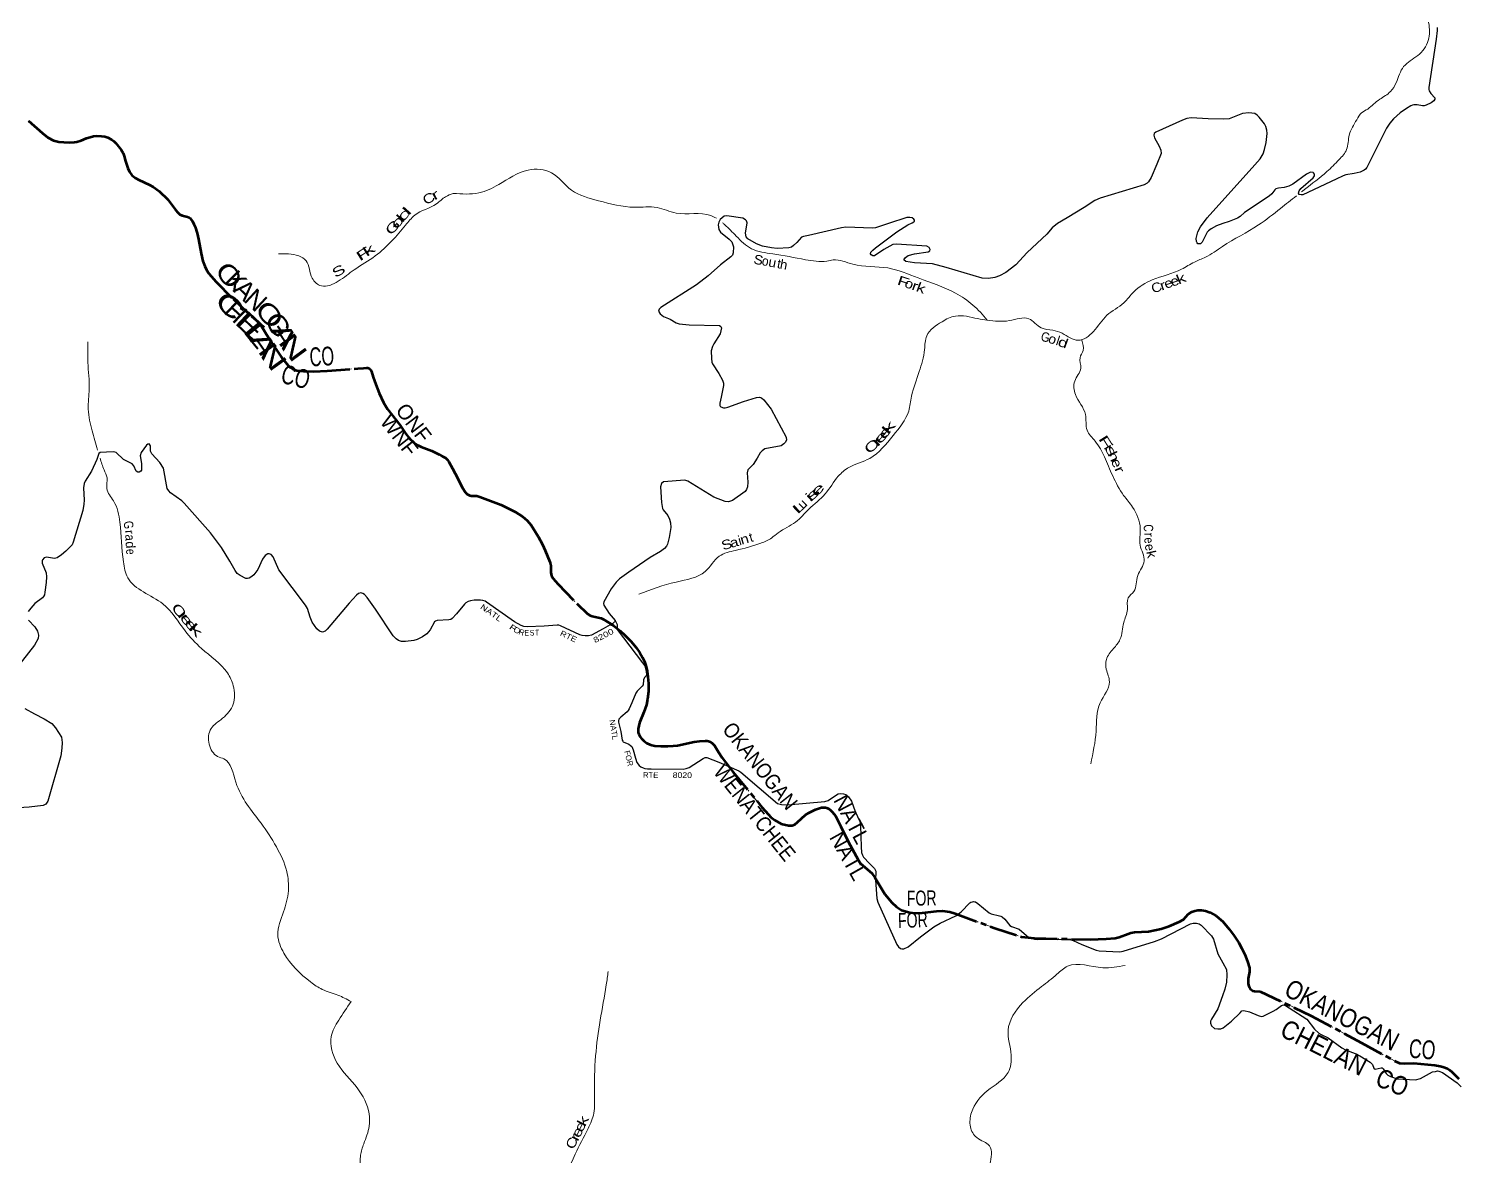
# Model space of a CAD drawing. Header units: feet. Extents: x 0 to 246606, y 183576 to 368785.
# Drawn here: x 175567 to 205943, y 208188 to 232159 of the extents above; entities that cross this region are included whole.
import ezdxf
from ezdxf.enums import TextEntityAlignment as Align

# ---------------------------------------------------------------- set-up
doc = ezdxf.new("R2010")
doc.units = ezdxf.units.FT
doc.header["$LTSCALE"] = 80
doc.linetypes.add('DOT_DASHED', pattern=[7.7, 5, -1.2, 0.3, -1.2])
doc.linetypes.add('LONG_DASH_SHORT_DASH', pattern=[9.9, 6, -1.2, 1.5, -1.2])
for name, color, linetype, lineweight in [('11', 7, 'LONG_DASH_SHORT_DASH', 60), ('29', 7, 'Continuous', 25), ('30', 7, 'Continuous', 25), ('39', 7, 'Continuous', 13), ('41', 7, 'Continuous', 13), ('44', 7, 'DOT_DASHED', 13)]:
    doc.layers.add(name, color=color, linetype=linetype, lineweight=lineweight)
doc.layers.add('12', color=7, linetype='Continuous')

msp = doc.modelspace()

# ---------------------------------------------------------------- linework, layer by layer
at = {"layer": '11'}
for points in [[(175567.54, 230201.7), (175863.03, 229936.42), (175974.8, 229841.02), (176097.58, 229781.98), (176210.58, 229754.59), (176315.71, 229742.31), (176442.84, 229737.97), (176540.28, 229741.84), (176595.26, 229752.79), (176687.71, 229782.5), (176801.11, 229826.52), (176879.34, 229853.51), (176947.4, 229869.75), (177021.14, 229876.24), (177114.15, 229874.75), (177186.85, 229864.05), (177251.41, 229844.32), (177327.49, 229804.54), (177380.67, 229764.5), (177424.1, 229722.57), (177532.17, 229582.72), (177574.6, 229508.42), (177597.81, 229449.75), (177630.22, 229340.05), (177673.81, 229194.17), (177709.19, 229117.34), (177764.29, 229044.88), (177833.94, 228989.32), (177910.08, 228944.64), (178139.71, 228839), (178216.89, 228796.92), (178343.3, 228704.06), (178530.72, 228526.52), (178693.21, 228303.9), (178737.45, 228250.98), (178780.82, 228209.65), (178830.83, 228187.34), (178942.74, 228159.32), (178977.95, 228143.85), (179000.36, 228127.69), (179015.79, 228110.95), (179050.73, 228062.45), (179083.12, 228004.93), (179110.45, 227942.99), (179153.69, 227810.03), (179181.54, 227685.04), (179233.03, 227380.89), (179273.3, 227214.17), (179312.38, 227107.65), (179349.03, 227031.48), (179396.84, 226953.59), (179552.02, 226779.99), (179922.27, 226404.98), (180302.56, 226047.66), (180412.78, 225952.95), (180496.21, 225860.56), (180562.99, 225763.04), (180700.57, 225526.39), (180936.13, 225183.02), (181084.38, 225001.03), (181129.62, 224958.57), (181176.78, 224928.12), (181268.1, 224894.28), (181414.57, 224876.69), (181621.85, 224871.74), (181914.81, 224885.45), (182565.02, 224934.15), (182688.84, 224940.92), (182752.24, 224947.6), (182777.04, 224946.17), (182797.28, 224940.09), (182814.4, 224930.05), (182833.09, 224913.04), (182859.05, 224870.74), (182895.62, 224752.11), (182950.9, 224594.35), (183017.75, 224410.08), (183109.91, 224211.29), (183194.15, 224073.74), (183461.1, 223735.21), (183588.24, 223544.08), (183663.49, 223446.68), (183753.95, 223360.56), (183840.28, 223306.23), (183909.81, 223272.79), (184139, 223181.79), (184199.87, 223154.5), (184292.28, 223104.44), (184358.75, 223071.6), (184403.93, 223047.83), (184427.98, 223032.97), (184454.31, 223013.24), (184475.47, 222992.77), (184489.24, 222975.42), (184502.22, 222953.69), (184581.75, 222806.23), (184638.41, 222701.18)], [(184638.41, 222701.18), (184793.67, 222395.19), (184858.38, 222297.71), (184894.16, 222263.6), (184944.52, 222237.25), (184978.02, 222231.22), (185095.51, 222226.8), (185163.14, 222207.29), (185615.86, 222034.59), (185772.31, 221962.18), (185912.5, 221886.89), (186065.84, 221789.23), (186163.15, 221706.31), (186251.79, 221601.78), (186402.6, 221365.55), (186492.75, 221193.95), (186551.05, 221068.65), (186651.43, 220826.21), (186662.95, 220784.73), (186668.17, 220738.95), (186670.37, 220598.66), (186683.96, 220524.87), (186717.65, 220468.25), (186821.31, 220355.29), (187229.32, 219933.13), (187449.69, 219721.17), (187504.57, 219685.29), (187550.71, 219668.09), (187736.42, 219625.4), (187781.11, 219608.09), (187912.65, 219530.73), (188011.64, 219463.66), (188142.72, 219359.76), (188242.51, 219269.57), (188369.82, 219140.05), (188480.76, 219006.46), (188563.34, 218887.95), (188620.6, 218791.01), (188658.36, 218708.68), (188687.39, 218625.11), (188717.27, 218500.72), (188735.09, 218382.01), (188745.24, 218241.41), (188743.03, 218066.96), (188727.76, 217908.96), (188700.17, 217783.97), (188644.28, 217629.64), (188557.97, 217404.76), (188527.54, 217276.46), (188524.76, 217233.1), (188527.85, 217198.18), (188538.08, 217161.76), (188567.41, 217109.42), (188598.38, 217067.87), (188644.05, 217020.81), (188710.25, 216973.22), (188772.29, 216944.41), (188813.69, 216931.81), (188881.33, 216918.18), (189010.75, 216906.27), (189155.05, 216906.79), (189269.35, 216911.89), (189359.6, 216923.06), (189715.51, 216998.41), (189832.6, 217016.54), (189948.99, 217022.2), (189990.94, 217020.17), (190022.35, 217016.1), (190066.09, 216998.49), (190106.37, 216967.4), (190145.95, 216919.53), (190236.36, 216777.26), (190308.74, 216657.96), (190547.56, 216354.79), (191155.35, 215614.63), (191298.3, 215456.76)], [(191298.3, 215456.76), (191348.51, 215401.32), (191434.45, 215334.74), (191564.56, 215260.38), (191724.89, 215218.51), (191801.04, 215222.26), (191853.79, 215245.32), (191853.79, 215245.32), (191913.26, 215289.55), (192086.22, 215451.51), (192153.01, 215493.69), (192293.48, 215558.7), (192426.8, 215600.78), (192482.02, 215605.43), (192513.01, 215602.74), (192565.21, 215585.53), (192600.95, 215561.56), (192659.63, 215506.73), (192720.32, 215426.85), (192835.2, 215201.91), (192990.05, 214882.82), (193202.47, 214492.34), (193252.76, 214415.11), (193492.26, 214205.19), (193556.9, 214118.92), (193772.43, 213765.35), (193920.03, 213582.08), (194016.62, 213492.21), (194127.96, 213425.49), (194301.99, 213375.18), (194421.22, 213361.74), (194563.82, 213366), (194869.55, 213400.24), (194989.04, 213405.42), (195148.71, 213387.6), (195268.64, 213348.32), (196110.54, 213040.01), (196677.74, 212852.51), (196950.81, 212826.08), (198133.52, 212801.06), (198478.2, 212812.17), (198668.34, 212828.49), (198749.83, 212846.32), (198940.7, 212921.79), (199003.01, 212940.15), (199079.23, 212951.75), (199373.86, 212966.77), (199642.96, 213025.14), (199813.1, 213080.86), (200029.38, 213172.95), (200117.85, 213223.83), (200216.3, 213336.62), (200297.79, 213385.48), (200361.61, 213409.99), (200425.05, 213423.07), (200499.14, 213422.82), (200586.3, 213407.73), (200688.81, 213370.86), (200812.31, 213299.45), (200915.51, 213218.38), (200956.27, 213179.51), (201092.75, 213019.79), (201184.55, 212894.97), (201294.07, 212727.93), (201362.87, 212606.79), (201422.62, 212481.02), (201481.36, 212331.53), (201520.09, 212197.69), (201521.17, 212111.31), (201497.22, 211967.35), (201492.66, 211913.05), (201496.63, 211858.76), (201505.9, 211806.53), (201519.51, 211772.49), (201537.45, 211747.23), (201562.33, 211726.71), (201595.5, 211711.01), (201628.61, 211703.82), (201749.43, 211695.12)], [(201749.43, 211695.12), (202835.88, 211179.9), (203906.84, 210599.09), (204616.31, 210213.64), (204709.14, 210172.15), (204808.78, 210162.82), (205017.33, 210169.01), (205463.39, 210130.15), (205573.77, 210108.28), (205629.65, 210092.58), (205729.56, 210054.33), (205780.76, 210023.8), (205827.33, 209985.03), (205929.28, 209878.68), (205976.35, 209834.65)]]:
    msp.add_lwpolyline(points, dxfattribs=at)
at = {"layer": '29'}
for points in [[(205512.88, 232181.19), (205512.88, 232118.1), (205493.59, 231936.51), (205334.38, 230907.38), (205334.26, 230863.7), (205344.77, 230833.21), (205380.4, 230776.87), (205462.31, 230684.99), (205464.55, 230661.82), (205441.44, 230626.07), (205382.8, 230579.44), (205277.52, 230531.44), (205237.59, 230518.82), (205201.78, 230515.2), (205086.27, 230535.65), (205061.06, 230535.65), (205019.75, 230535.58), (204989.6, 230529.34), (204953.88, 230516.72), (204861.1, 230459.48)], [(201634.67, 229265.83), (201749, 229393.23), (201809.97, 229497.91), (201843.6, 229586.23), (201875.26, 229734.77), (201898.24, 229926.9), (201889.83, 230002.61), (201868.82, 230078.31), (201842.84, 230134.72), (201730.12, 230275.99), (201683.88, 230322.25), (201633.44, 230351.69), (201510.17, 230370.06), (201372.85, 230351.69), (201091.24, 230242.34), (200965.59, 230230.63), (200641.41, 230240.76), (200283.12, 230260.53), (200191.78, 230248.66), (200095.57, 230215.99), (199528.29, 229957.59), (199498.27, 229929.01), (199489.86, 229895.36), (199503.62, 229836.58), (199603.61, 229658.75), (199641.17, 229571.51), (199645.34, 229502.34), (199549.77, 229279.88), (199430.87, 228996.77), (199372.17, 228902.78), (199346.96, 228875.45), (199282.57, 228840.05), (198350.82, 228551.6), (198236.01, 228507.4), (198007.61, 228357.75), (197643.98, 228136.04), (197438.75, 228017.45), (197324.24, 227924.92), (197211.74, 227786.74), (196793.94, 227397.39), (196554.76, 227136.96), (196341.74, 226976.51), (196211.45, 226905.01), (196107.63, 226867.96), (195976.07, 226846.12), (195837.72, 226854.6), (195077.04, 227082.71), (194786.15, 227157.62), (194401.81, 227181.09), (194219.49, 227207.03), (194177.14, 227241.47), (194206.56, 227291.37), (194269.62, 227336.1), (194397.71, 227372.16), (194693.29, 227416), (194727.75, 227437.04), (194734.76, 227464.79), (194710.94, 227504.34), (194659.95, 227536.31), (194017.43, 227580.04), (193939.43, 227569.76), (193748.54, 227464.82), (193548.01, 227327.59), (193513.06, 227327.69), (193479.43, 227348.72), (193462.62, 227373.96), (193473.1, 227409.15), (193513.06, 227449.66), (193574.13, 227498.91), (194022.46, 227840.35), (194260.9, 227986.1), (194353.68, 228030.07), (194388.23, 228050.02), (194404.12, 228065.82), (194404.11, 228084.75), (194385.56, 228110.34), (194349.47, 228139.42), (194303.24, 228143.63), (194241.17, 228142.78), (193850.47, 228017.3), (193571.9, 227922.82), (193511.53, 227914.58), (192941.44, 227935.44), (192847.3, 227922.57), (192144.57, 227758.94)], [(204861.1, 230459.48), (204722.72, 230368.51), (204584.02, 230242.34), (204508.37, 230149.81), (204436.44, 230039.64), (204016.6, 229209.8), (203987.18, 229171.95), (203960.19, 229146.62), (203873.7, 229108.86), (203748.88, 229079.67), (203571.07, 229049.98), (203513.4, 229028.51), (203366.16, 228956.3), (202655.63, 228627.75), (202621.17, 228623.09), (202591.75, 228629.4), (202574.94, 228635.7), (202567.23, 228662.88), (202579.14, 228711.41), (202616.14, 228762.06), (202873.36, 228989), (202903.28, 229027.09), (202906.98, 229064.7), (202884.57, 229091.24), (202873.36, 229102.55), (202822.92, 229106.76), (202736.8, 229067.31), (202445.09, 228854.52), (202356.38, 228808.14), (202259.83, 228783.86), (202137.82, 228770.29), (202082.1, 228755.54), (202057.96, 228732.44), (201999.11, 228648.32), (201939.82, 228596.88), (201415.53, 228250.48), (201322.41, 228166.76), (201264.85, 228127.94), (201087.54, 228061.4), (200958, 228017.57), (200822.24, 227969.08), (200708.76, 227901.79), (200649.91, 227859.73), (200619.97, 227832.38), (200567.18, 227721.08), (200519.62, 227619.99), (200482.66, 227585.26), (200443.96, 227582.14), (200427.15, 227586.35), (200410.34, 227603.17), (200394.15, 227630.45), (200389.32, 227695.7), (200423.84, 227840.04), (200477.59, 227948.05), (200624.57, 228140.24), (201634.67, 229265.83)], [(192144.57, 227758.94), (192041.97, 227737.76), (191999.3, 227725.12), (191898.49, 227615.25), (191831.82, 227548.5), (191785.58, 227510.64), (191731.76, 227496.53), (191478.76, 227487.52), (191357.62, 227502.02), (191171.93, 227533.78), (191042.68, 227580.66), (190857.47, 227687.04), (190818.87, 227731.45), (190808.07, 227813.18), (190841.68, 228030.86), (190831.48, 228072.13), (190806.26, 228093.16), (190748.58, 228128.3), (190407.93, 228180.48), (190356.53, 228168.86), (190272.47, 228101.57), (190243.05, 228046.89), (190230.03, 227987.18), (190238.84, 227891.28), (190273.74, 227832.81), (190463.46, 227680.22), (190516.25, 227626.31), (190553.22, 227522.38), (190545.67, 227394.99), (190533.06, 227344.52), (190499.61, 227304.45), (190275.41, 227136.75), (190015.95, 226902.22), (189764.01, 226710.04), (189009.12, 226232.07), (188969.51, 226192.11), (188956.9, 226154.26), (188990.61, 226097.06), (189061.98, 226036.5), (189209.91, 225983.05), (189332.81, 225904.08), (189398.23, 225880.88), (189607.3, 225865.18), (190253.61, 225848.93), (190285.08, 225830.41), (190297.69, 225796.76), (190271.61, 225668.09), (190135.89, 225459.22)], [(190135.89, 225459.22), (190104.34, 225403.52), (190081.5, 225311.69), (190083.33, 225146.96), (190091.73, 225071.26), (190106.57, 225034.37), (190242.84, 224830.83), (190318.7, 224688.52), (190339.72, 224625.44), (190337.71, 224572.47), (190288.39, 224328.44), (190264.06, 224198.54), (190264.34, 224151.11), (190268.27, 224131.25), (190285.08, 224118.63), (190343.92, 224101.81), (190377.55, 224101.81), (190432.8, 224112.93), (190765.52, 224235.69), (191044.65, 224319.57), (191104.68, 224324.72), (191146.71, 224312.1), (191201.24, 224269.17), (191353.45, 224071.86), (191670.13, 223472.19), (191676.3, 223414.16), (191651.08, 223363.69), (191621.66, 223330.04), (191566.08, 223293.88), (191218.16, 223224.89), (191159.17, 223186.31), (191121.49, 223144.98), (191052.87, 223030.11), (190970.33, 222896.32), (190860.9, 222779.07), (190840.25, 222719.71), (190858.49, 222516.74), (190848.29, 222417.37), (190827.28, 222360.59), (190798.62, 222322.87), (190534.71, 222128.53), (190449, 222099.83), (190376.94, 222104.47), (190135.85, 222198.1), (189583.16, 222537.24), (189517.74, 222558.71), (189068.02, 222525.05), (189024.14, 222490.97), (189003.19, 222417.64), (189022.87, 222083.92), (189040.96, 221956.83), (189054.58, 221929.4), (189155.9, 221811.94), (189192.27, 221731.82), (189215.68, 221651.73), (189221.7, 221555.17), (189185.05, 221345.56), (189150.24, 221201.88), (189129.23, 221159.82), (189087.19, 221107.25), (188998.93, 221044.16), (188779.7, 220916.12), (188326.99, 220608.83), (188132.51, 220467.64), (188057.43, 220390.15), (187954.89, 220248.2), (187796.84, 219977.98), (187788.44, 219940.12), (187794.65, 219904.23), (187910.65, 219724.59), (188036.28, 219579.26)], [(179843.26, 220837.33), (179671.29, 221132.46), (179432.6, 221440.55), (178877.83, 222071.42), (178826.44, 222120.16), (178583.61, 222290.12), (178546.25, 222331.37), (178512.16, 222386.86), (178436.84, 222813.43), (178357.83, 222935.57), (178184.32, 223120.78), (178157.69, 223175.54), (178159.1, 223293.22), (178130.62, 223330.26), (178100.25, 223326.87), (178070.83, 223301.63), (178014.94, 223226.8), (177957.35, 223150.22), (177941.66, 223079.39), (177966.79, 222914.6), (177965.69, 222771.74), (177953.15, 222750.66), (177919.52, 222733.84), (177890.1, 222729.63), (177853.48, 222752.81), (177806.04, 222868.43), (177766.24, 222905.08), (177587.11, 222998.33), (177431.96, 223146.01), (177375.43, 223161.75), (177225.03, 223154.61), (177086.63, 223151.58), (177057.89, 223129.19), (177015.38, 223000.17), (176902.62, 222753.88), (176767.59, 222537.62), (176746.86, 222489.9), (176734.4, 222396.54), (176752.12, 222135.12), (176742.65, 222054.6), (176717.43, 221913.55), (176517.12, 221242.11), (176490.47, 221188.19), (176452.64, 221141.93), (176359.86, 221051.83), (176267.7, 220971.59), (176175.23, 220908.5), (176120.14, 220895.15), (175948.26, 220923.22), (175899.38, 220911.64), (175864.2, 220868.55), (175855.8, 220845.41), (175857.96, 220800.68), (175939.53, 220594.05), (175948.27, 220504.74), (175938.83, 220388.83), (175910.44, 220182.99)], [(184664.44, 219723.06), (184573.03, 219619.41), (184543.63, 219601.56), (184501.64, 219590.55), (184252.97, 219578.66), (184217.89, 219565.81), (184194.75, 219547.91), (184105.78, 219382.43), (184030.83, 219295.56), (183938.24, 219232.31), (183829.08, 219173.59), (183757.63, 219152.56), (183579.8, 219133.11), (183497.04, 219135.74), (183429.79, 219156.77), (183379.35, 219190.42), (183316.26, 219249.88), (182945.51, 219818.55), (182761.49, 220065.23), (182706.85, 220128.32), (182673.23, 220151.46), (182632.36, 220164.32), (182580.76, 220149.35), (182536.39, 220115.33), (182385, 219949.24), (181917.13, 219394.54), (181870.44, 219352.35), (181817.25, 219329.42), (181752.75, 219352.35), (181698.44, 219400.98), (181597.24, 219545.81), (181552.4, 219651.4), (181496.36, 219831.81), (181452.47, 219906.18), (180885.99, 220654.49), (180769.89, 220929.27), (180722.99, 220977.9), (180685.16, 220994.73), (180651.1, 220996.8), (180596.9, 220961.08), (180541.51, 220881.32), (180442.63, 220659.28), (180357.32, 220548.91), (180311.18, 220511.45), (180256.44, 220477.41), (180218.62, 220468.99), (180187.05, 220472.31), (180067.3, 220532.08), (180004.26, 220578.35), (179957.28, 220641.64), (179843.26, 220837.33)], [(175910.44, 220182.99), (175902.03, 220122), (175885.22, 220086.25), (175864.71, 220060.34), (175701, 219938.42), (175616.22, 219842.31), (175559.66, 219768.38)], [(187929.27, 219487.42), (187784.19, 219401.16), (187531.59, 219269.32), (187473.2, 219253.52), (187401.75, 219249.32), (187334.5, 219257.73), (187285.51, 219272.35), (186876.36, 219463.82), (186838.53, 219476.43), (186801.12, 219479.69), (186525.29, 219458.21), (186165.38, 219443.76), (186098.79, 219451.2), (186039.95, 219472.23), (185900.13, 219551.17), (185305.38, 219970.41), (185270.75, 219986.39), (185226.62, 220001.11), (185172, 220009.52), (185038.92, 220007.39), (184961.84, 219999.01), (184915.61, 219980.08), (184865.17, 219954.85), (184831.79, 219924.39), (184664.44, 219723.06)], [(175565.78, 219585.75), (175698.13, 219447.49), (175759.13, 219350.23), (175777.52, 219267), (175771.73, 219194.61), (175692.64, 219051.1), (175051.89, 218241.63)], [(188036.28, 219579.26), (188021.71, 219550.03), (187990.97, 219516.34), (187929.27, 219487.42)], [(187929.27, 219487.42), (188015.61, 219458.3), (188082.65, 219383.9)], [(188036.28, 219579.26), (188059.54, 219539.52), (188077.24, 219493.25), (188082.65, 219383.9), (188615.06, 218679.96)], [(188615.06, 218679.96), (188664.77, 218614.23), (188687.89, 218540.62), (188706.81, 218439.68), (188696.3, 218401.83), (188662.68, 218368.18), (188638.33, 218317.17), (188629.05, 218212.57), (188613.84, 218180.07), (188502.96, 218073.77), (188475.43, 218033.53), (188389.66, 217829.29), (188334.83, 217703.66), (188313.82, 217664.76), (188295.76, 217637.02), (188156.2, 217523.86), (188135.18, 217500.73), (188116.27, 217479.7), (188107.86, 217443.95), (188107.86, 217414.51), (188154.32, 217220.87), (188185.62, 217031.77), (188198.23, 217010.75), (188210.79, 216998.25), (188329.37, 216947.39), (188366.35, 216922.42), (188389.47, 216897.19), (188422.67, 216831.84), (188466.67, 216651.32), (188500.85, 216559.66), (188544.36, 216499.37), (188582.81, 216469.24), (188629.05, 216446.11), (188664.78, 216431.39), (188725.22, 216425.13), (188801.34, 216425.69)], [(175485.93, 217705.74), (175689.93, 217596.46), (175897.25, 217487.32), (176058.37, 217387.91), (176137.41, 217297.78), (176204.66, 217196.84), (176263.5, 217100.1), (176281.62, 216983.13), (176276.11, 216864.57), (176255.32, 216705.29), (175974.65, 215739.52), (175935.66, 215676.42), (175874.93, 215648.25), (175580.27, 215613.9), (174890.47, 215570.61)], [(188801.34, 216425.69), (189482.28, 216420.87), (189547.33, 216431.14), (189608.37, 216454.52), (189807.71, 216583.19), (189906.79, 216643.78), (189953.03, 216664.81), (189986.86, 216663.84), (190243.94, 216570.41), (190663.35, 216386.17), (190712.4, 216356.85), (191487.96, 215686.33), (191573.32, 215666.97), (191704.29, 215660.81), (192493.71, 215728.79), (192565.25, 215753.19), (192742.2, 215870.63), (192775.41, 215891.98), (192830.05, 215900.4), (192893.1, 215896.19), (192938.17, 215877.05), (192998.17, 215828.9), (193063.71, 215739.77), (193142.16, 215519.43), (193241.95, 215303.16), (193253.5, 215219.02), (193268.47, 214768.56), (193275.58, 214644.95), (193292.39, 214594.48), (193314.87, 214551.85), (193447.21, 214411.12)], [(193447.21, 214411.12), (193462.63, 214394.72), (193552.99, 214308.48), (193576.24, 214251.26), (193574.37, 214058.11), (193599.22, 213667.09), (193619.54, 213589.91), (194023.51, 212693.56), (194057.36, 212645.06), (194102.45, 212610.02), (194128.81, 212598.8), (194175.04, 212603.01), (194268.09, 212646.25), (194531.83, 212856.68), (194811.56, 213067.31), (194944.21, 213145.56), (195283.05, 213304.43), (195393.94, 213385.29), (195578.88, 213578.76), (195599.9, 213594.53), (195631.86, 213600.39), (195656.64, 213602.94), (195683.96, 213599.79), (195698.67, 213596.63), (195746.29, 213563.57), (195986.55, 213363.31), (196028.61, 213345.34), (196205.26, 213303.61), (196234.57, 213293.81), (196263.98, 213278.04), (196320.11, 213228.57), (196429.6, 213095.11), (196461.54, 213073.01), (196622.53, 213014.99), (196834.45, 212844.56), (196953.29, 212802.78), (197007, 212798.38), (197341.01, 212804.47), (197722.46, 212794.36), (197777.1, 212779.64), (197956.41, 212689.26), (198264.66, 212570.4), (198327.95, 212557), (198769.03, 212534.65), (198838.14, 212549.14), (199504, 212756.44), (199649.58, 212812.23), (199858.32, 212915.68), (200270.05, 213129.93), (200326.28, 213148.7), (200393.53, 213148.7), (200452.37, 213131.88), (200496.35, 213106.54), (200712.92, 212877.83), (200755, 212808.03), (200847.19, 212493.2), (200959.31, 212303.45), (201032.4, 212158.23), (201044.13, 212048.99), (201036.6, 211893.26), (200995.5, 211742.6), (200945.85, 211602.45)], [(200945.85, 211602.45), (200848.06, 211326.37), (200714.49, 211103.44), (200696.15, 211060.5), (200691.95, 211018.44), (200718.04, 210962.66), (200780.21, 210909.09), (200852.79, 210897.92), (200914.71, 210900.68), (200960.94, 210921.71), (201137.04, 211062.33), (201321.08, 211243.63), (201360.24, 211279.2), (201402.27, 211287.62), (201524.89, 211264.22), (201709.84, 211181.98), (201730.11, 211174.06), (201776.35, 211163.55), (201809.97, 211171.96), (202022.89, 211274.32), (202087.38, 211312.85), (202201.55, 211399.22), (202247.1, 211407.49), (202289.13, 211394.87), (202368.18, 211344.93), (202740.92, 211104.04), (202903.31, 210890.76), (202995.26, 210810.25), (203044.54, 210781.84), (203193.39, 210707.21), (203485.81, 210493.5), (203562.68, 210456.96), (203771.15, 210378.29), (203865.3, 210326.58), (204088.06, 210191.99), (204135.82, 210143.34), (204167.92, 210065.81), (204196.95, 210041.48), (204320.63, 210073.17), (204344.45, 210070.02), (204361.27, 210053.2), (204427.99, 209951.76), (204466.34, 209918.61), (204520.98, 209884.96), (204661.28, 209839.94), (205049.6, 209818.52), (205155.65, 209842.9), (205416.24, 209985.9), (205475.72, 209996.74), (205517.12, 210004.83), (205550.75, 210000.62), (205628.02, 209972.45), (205936.49, 209754.91), (206025.7, 209668.36)]]:
    msp.add_lwpolyline(points, dxfattribs=at)
at = {"layer": '39'}
for points in [[(205147.93, 238408.33), (205091.81, 238200.14), (205063.12, 237819.85), (205035.52, 237534.21), (205067, 237106.74), (205075.64, 236629.24), (204996.93, 236300), (204868.91, 236082.24), (204729.76, 235602.78), (204584.57, 234952.19), (204557.27, 234517.49), (204628.02, 234159.97), (204751.59, 233993.07), (204786.73, 233706.55), (204843.8, 233216.28), (204976.06, 232926.38), (205197.38, 232635.23), (205330.99, 232286.9), (205322.53, 231906.32), (205098.17, 231585.17), (204799.91, 231349.66), (204640.08, 231007.46), (204520.53, 230821.81), (204291.9, 230655.82), (204039.19, 230444.76)], [(202631.73, 228691.54), (202689.71, 228737.38), (203169.76, 229118.5), (203427.91, 229374.95), (203587.91, 229589.44), (203643.61, 229897.08), (203801.91, 230220.52), (203906.46, 230369.54), (204042.54, 230447.56)], [(184592.97, 228654.79), (185140.68, 228668.73), (185561.43, 228843.05), (186185.79, 229151.85), (186682.77, 229093.31), (187109.95, 228726.9), (187684.17, 228500.1), (188448.59, 228361.14), (188928.63, 228354.8), (189333.76, 228238.27), (190070.66, 228183.62), (190188.97, 228127.07)], [(180876.71, 227373.68), (181309.91, 227325.76), (181465.44, 227223.88), (181597.98, 226853.12), (181791.08, 226689.42), (182146.68, 226787.3), (182489.27, 227032.25), (182937.92, 227327.75), (183291.16, 227647.6), (183581.56, 227978.31), (183775.29, 228192.06), (184241.09, 228437.44), (184433.07, 228585.8), (184592.97, 228654.79)], [(195947.23, 225964.21), (196419.3, 225951.69), (196830.04, 225992.65), (197097.26, 225797.2), (197340, 225748.67), (197540.66, 225683.31), (197881.78, 225533.45), (198203.56, 225718.27), (198492.56, 226066.03), (198851.39, 226332.18), (199061.53, 226563.62), (199452.84, 226816.17), (200080.47, 227044.3), (200350.34, 227195.99), (200584.64, 227300.7), (200950.12, 227528.61), (201711.31, 227984.92), (202183.74, 228337.67), (202522.3, 228605.04)], [(190320.06, 228031.32), (190366.07, 227990.64), (190611.83, 227748.43), (190937.32, 227480.15), (191386.02, 227371.5), (192083.66, 227247.6), (192537.84, 227218.64), (192672.57, 227243.02), (193089.45, 227148.88), (193830.72, 227072.11), (194481.36, 226858.65), (195272.84, 226536.49), (195643.82, 226282.18), (195947.23, 225964.21)], [(188540.46, 220141.08), (189335.04, 220396.13), (189952.62, 220622.08), (190250.09, 220943.74), (190599.02, 221068.46), (191135.04, 221222.45), (191365.19, 221335.16), (191500.64, 221442.3), (191872.17, 221670.31), (192154.23, 221945.3), (192502.1, 222267.78), (192780.55, 222645.63), (193007.51, 222832.95), (193450.2, 223023.78), (193946.75, 223510.11), (194277.43, 224030.07), (194339.08, 224343.87), (194502.27, 224871.21), (194614.01, 225335.16), (194661.83, 225630.57), (194985.89, 225928.44), (195270.34, 226050.1), (195743.07, 225995.21), (195947.23, 225964.21)], [(177030.9, 223201.64), (176921.23, 223609.77), (176835.43, 224068.25), (176857.2, 224500.61), (176828.01, 225059.11), (176829.35, 225503.18)], [(197958.65, 225538.55), (197983.96, 225317.16), (197919.79, 225164.76), (197937.36, 224943.06), (197806.56, 224666.48), (197821.05, 224384.19), (198035.43, 223955.8), (198070.9, 223621.38), (198241.91, 223388.04), (198440.67, 223056.27), (198614.33, 222653.46), (198846.67, 222237.47), (199038.09, 221988.32), (199200.47, 221532.85), (199197.88, 221181.67), (199283.8, 220844.03), (199149.51, 220533.09), (199061.99, 220196.67), (198945.19, 220057.55), (198926.85, 219811.05), (198848.5, 219533.31), (198769.39, 219174.83), (198631.23, 218982.89), (198481.62, 218748.39), (198478.78, 218542.5), (198545.47, 218275.18), (198348.76, 217828.02), (198261.34, 217227.24), (198147.16, 216531.18)], [(182422.34, 211479.52), (182144.96, 211615.3), (181809.26, 211737.82), (181563.74, 211896.44), (180994.17, 212508.83), (180865.34, 212895.81), (180986.99, 213384.65), (181089.25, 213832.73), (181054.88, 214243.79), (180834.43, 214770.25), (180509.46, 215270.42), (179973.19, 216139.79), (179720.99, 216637.36), (179586.65, 216689.19), (179405.82, 216947.99), (179445.69, 217281.81), (179691.84, 217500.64), (179916.25, 217797.75), (179918.55, 218193.39), (179794.05, 218463.4), (179244.44, 218985.35), (178893.67, 219359.86), (178423.91, 219929.82), (177673.61, 220488.16), (177582.12, 220825.43), (177506.97, 221665.59), (177372.75, 222121.1), (177232.3, 222380.7), (177235.84, 222610.86), (177171.88, 222781.15), (177086.15, 223028.9)], [(198879.4, 212248.64), (198404.27, 212198.55), (197655.63, 212230.81), (197428.38, 212061.64), (197103.79, 211798.07), (196705.8, 211456.62), (196390.24, 210872.32), (196457.01, 210340.64), (196390.13, 209974.28), (195948.54, 209583.69), (195612.93, 209122.17), (195589.48, 208815.05), (195726.13, 208587.2), (195995.05, 208411.96), (195999.07, 208024.56), (195854.98, 207695.3), (195711.77, 207309.54), (195796.06, 207076.82), (196257.54, 206708.94), (196435.86, 206395), (196463.63, 206165.39), (196248.38, 205873.32), (195882.84, 205520.29), (195491.66, 205130.51), (194951.35, 204734.28), (194856.71, 204337.21), (194756.34, 204049.02), (194377.04, 203802.72), (194214.42, 203497.38), (194199.92, 203004.74), (194091.56, 202841.53), (193792.58, 202616.72), (193676.08, 202328.26), (193506.13, 201976.39), (193266.09, 201851.41), (193023.91, 201734.47), (193008.82, 201538.48), (193060.47, 201071.12), (193021.24, 200870.7), (192999.16, 200605.98), (193046.94, 200257.63), (192987.39, 199937.81), (192953.08, 199422.65), (192686.15, 198435.53), (192710.33, 197919.3), (192667.32, 197315.21), (192693.5, 196834.61), (192782.67, 196404.42)], [(185580.52, 201170.22), (185562.8, 201466.16), (185525.82, 201768.27), (185558.91, 202362.11), (185503.98, 202780.98), (185506.6, 203130.14), (185679.86, 203528.49), (185758.34, 203927.32), (186064.07, 204495.32), (186422.72, 205031.88), (186465.41, 205268.69), (186522.31, 205757.98), (186462.94, 206332.16), (186485.66, 206944), (186720.7, 207518.92), (186991.81, 207850.24), (187187.43, 208236.84), (187461.28, 208780.1), (187583.17, 209111.02), (187597.48, 209486.61), (187622.69, 210326.53), (187717.81, 211080.81), (187849.25, 211833.66), (187887.12, 212120.83)], [(182394.34, 203109.03), (182392.56, 203363.13), (182419.64, 204140.73), (182450.01, 204444.09), (182556.29, 204688.4), (182508.72, 204949.84), (182547.59, 205334.1), (182654.32, 205863), (182636.3, 206264.3), (182655.4, 206525.05), (182816.84, 207044.94), (182786.6, 207349.12), (182622.09, 208213.75), (182694.04, 208457.37), (182807.87, 208831.01), (182804.75, 209091.31), (182553.46, 209645.42), (182129.03, 210169.85), (182000.62, 210740.52), (182159.54, 211080.73), (182422.34, 211479.52)]]:
    msp.add_spline(points, degree=3, dxfattribs=at)
at = {"layer": '44'}
for points in [[(175567.54, 230201.7), (175863.03, 229936.42), (175974.8, 229841.02), (176097.58, 229781.98), (176210.58, 229754.59), (176315.71, 229742.31), (176442.84, 229737.97), (176540.28, 229741.84), (176595.26, 229752.79), (176687.71, 229782.5), (176801.11, 229826.52), (176879.34, 229853.51), (176947.4, 229869.75), (177021.14, 229876.24), (177114.15, 229874.75), (177186.85, 229864.05), (177251.41, 229844.32), (177327.49, 229804.54), (177380.67, 229764.5), (177424.1, 229722.57), (177532.17, 229582.72), (177574.6, 229508.42), (177597.81, 229449.75), (177630.22, 229340.05), (177673.81, 229194.17), (177709.19, 229117.34), (177764.29, 229044.88), (177833.94, 228989.32), (177910.08, 228944.64), (178139.71, 228839), (178216.89, 228796.92), (178343.3, 228704.06), (178530.72, 228526.52), (178693.21, 228303.9), (178737.45, 228250.98), (178780.82, 228209.65), (178830.83, 228187.34), (178942.74, 228159.32), (178977.95, 228143.85), (179000.36, 228127.69), (179015.79, 228110.95), (179050.73, 228062.45), (179083.12, 228004.93), (179110.45, 227942.99), (179153.69, 227810.03), (179181.54, 227685.04), (179233.03, 227380.89), (179273.3, 227214.17), (179312.38, 227107.65), (179349.03, 227031.48), (179396.84, 226953.59), (179552.02, 226779.99), (179922.27, 226404.98), (180302.56, 226047.66), (180412.78, 225952.95), (180496.21, 225860.56), (180562.99, 225763.04), (180700.57, 225526.39), (180936.13, 225183.02), (181084.38, 225001.03), (181129.62, 224958.57), (181176.78, 224928.12), (181268.1, 224894.28), (181414.57, 224876.69), (181621.85, 224871.74), (181914.81, 224885.45), (182565.02, 224934.15), (182688.84, 224940.92), (182752.24, 224947.6), (182777.04, 224946.17), (182797.28, 224940.09), (182814.4, 224930.05), (182833.09, 224913.04), (182859.05, 224870.74), (182895.62, 224752.11), (182950.9, 224594.35), (183017.75, 224410.08), (183109.91, 224211.29), (183194.15, 224073.74), (183461.1, 223735.21), (183588.24, 223544.08), (183663.49, 223446.68), (183753.95, 223360.56), (183840.28, 223306.23), (183909.81, 223272.79), (184139, 223181.79), (184199.87, 223154.5), (184292.28, 223104.44), (184358.75, 223071.6), (184403.93, 223047.83), (184427.98, 223032.97), (184454.31, 223013.24), (184475.47, 222992.77), (184489.24, 222975.42), (184502.22, 222953.69), (184581.75, 222806.23), (184638.41, 222701.18)], [(184638.41, 222701.18), (184793.67, 222395.19), (184858.38, 222297.71), (184894.16, 222263.6), (184944.52, 222237.25), (184978.02, 222231.22), (185095.51, 222226.8), (185163.14, 222207.29), (185615.86, 222034.59), (185772.31, 221962.18), (185912.5, 221886.89), (186065.84, 221789.23), (186163.15, 221706.31), (186251.79, 221601.78), (186402.6, 221365.55), (186492.75, 221193.95), (186551.05, 221068.65), (186651.43, 220826.21), (186662.95, 220784.73), (186668.17, 220738.95), (186670.37, 220598.66), (186683.96, 220524.87), (186717.65, 220468.25), (186821.31, 220355.29), (187229.32, 219933.13), (187449.69, 219721.17), (187504.57, 219685.29), (187550.71, 219668.09), (187736.42, 219625.4), (187781.11, 219608.09), (187912.65, 219530.73), (188011.64, 219463.66), (188142.72, 219359.76), (188242.51, 219269.57), (188369.82, 219140.05), (188480.76, 219006.46), (188563.34, 218887.95), (188620.6, 218791.01), (188658.36, 218708.68), (188687.39, 218625.11), (188717.27, 218500.72), (188735.09, 218382.01), (188745.24, 218241.41), (188743.03, 218066.96), (188727.76, 217908.96), (188700.17, 217783.97), (188644.28, 217629.64), (188557.97, 217404.76), (188527.54, 217276.46), (188524.76, 217233.1), (188527.85, 217198.18), (188538.08, 217161.76), (188567.41, 217109.42), (188598.38, 217067.87), (188644.05, 217020.81), (188710.25, 216973.22), (188772.29, 216944.41), (188813.69, 216931.81), (188881.33, 216918.18), (189010.75, 216906.27), (189155.05, 216906.79), (189269.35, 216911.89), (189359.6, 216923.06), (189715.51, 216998.41), (189832.6, 217016.54), (189948.99, 217022.2), (189990.94, 217020.17), (190022.35, 217016.1), (190066.09, 216998.49), (190106.37, 216967.4), (190145.95, 216919.53), (190236.36, 216777.26), (190308.74, 216657.96), (190547.56, 216354.79), (191155.35, 215614.63), (191298.3, 215456.76)], [(191298.3, 215456.76), (191348.51, 215401.32), (191434.45, 215334.74), (191564.56, 215260.38), (191724.89, 215218.51), (191801.04, 215222.26), (191853.79, 215245.32), (191853.79, 215245.32), (191913.26, 215289.55), (192086.22, 215451.51), (192153.01, 215493.69), (192293.48, 215558.7), (192426.8, 215600.78), (192482.02, 215605.43), (192513.01, 215602.74), (192565.21, 215585.53), (192600.95, 215561.56), (192659.63, 215506.73), (192720.32, 215426.85), (192835.2, 215201.91), (192990.05, 214882.82), (193202.47, 214492.34), (193252.76, 214415.11), (193492.26, 214205.19), (193556.9, 214118.92), (193772.43, 213765.35), (193920.03, 213582.08), (194016.62, 213492.21), (194127.96, 213425.49), (194301.99, 213375.18), (194421.22, 213361.74), (194563.82, 213366), (194869.55, 213400.24), (194989.04, 213405.42), (195148.71, 213387.6), (195268.64, 213348.32), (196110.54, 213040.01), (196677.74, 212852.51), (196950.81, 212826.08), (198133.52, 212801.06), (198478.2, 212812.17), (198668.34, 212828.49), (198749.83, 212846.32), (198940.7, 212921.79), (199003.01, 212940.15), (199079.23, 212951.75), (199373.86, 212966.77), (199642.96, 213025.14), (199813.1, 213080.86), (200029.38, 213172.95), (200117.85, 213223.83), (200216.3, 213336.62), (200297.79, 213385.48), (200361.61, 213409.99), (200425.05, 213423.07), (200499.14, 213422.82), (200586.3, 213407.73), (200688.81, 213370.86), (200812.31, 213299.45), (200915.51, 213218.38), (200956.27, 213179.51), (201092.75, 213019.79), (201184.55, 212894.97), (201294.07, 212727.93), (201362.87, 212606.79), (201422.62, 212481.02), (201481.36, 212331.53), (201520.09, 212197.69), (201521.17, 212111.31), (201497.22, 211967.35), (201492.66, 211913.05), (201496.63, 211858.76), (201505.9, 211806.53), (201519.51, 211772.49), (201537.45, 211747.23), (201562.33, 211726.71), (201595.5, 211711.01), (201628.61, 211703.82), (201749.43, 211695.12)], [(201749.43, 211695.12), (202835.88, 211179.9), (203906.84, 210599.09), (204616.31, 210213.64), (204709.14, 210172.15), (204808.78, 210162.82), (205017.33, 210169.01), (205463.39, 210130.15), (205573.77, 210108.28), (205629.65, 210092.58), (205729.56, 210054.33), (205780.76, 210023.8), (205827.33, 209985.03), (205929.28, 209878.68), (205976.35, 209834.65)]]:
    msp.add_lwpolyline(points, dxfattribs=at)

# ---------------------------------------------------------------- texts
at = {"layer": '12'}
for s, rotation, width, p in [('O', 306.818, 1.3, (179670.63, 226797.23)), ('C', 315.979, 1.6, (179715.01, 226122.13)), ('O', 310.812, 1.4, (180540.08, 225951.91)), ('E', 316.818, 1.7, (180142.77, 225699.69)), ('G', 304.487, 1.25, (180707.39, 225748.76)), ('L', 309.009, 1.85, (180272.38, 225523.97)), ('A', 303.007, 1.55, (180841.66, 225523.51)), ('A', 304.487, 1.6, (180403.04, 225328.19)), ('N', 305.756, 1.5, (180594.41, 225069.69)), ('N', 306.342, 1.5, (181028.29, 225263.68))]:
    msp.add_text(s, height=400, rotation=rotation, dxfattribs=dict(at, width=width)).set_placement(p, align=Align.CENTER)
for s, rotation, p in [('K', 314.245, (179836.31, 226654.35)), ('A', 315.98, (180026.48, 226462.77)), ('N', 317.298, (180263.51, 226241.08)), ('H', 315.979, (179833.25, 225995.56))]:
    msp.add_text(s, height=400, rotation=rotation, dxfattribs=at).set_placement(p, align=Align.CENTER)
for s, rotation, width, p in [('CO', 3.313, 0.65, (181552.47, 224976.94)), ('CO', 345.623, 0.75, (180905.84, 224638.9)), ('OKANOGAN', 332.722, 0.85, (202231.25, 211622.39)), ('CHELAN', 333.344, 0.9, (202141.59, 210762.95)), ('CO', 355.497, 0.7, (204899.92, 210287.72)), ('CO', 337.594, 0.85, (204169.41, 209708.34))]:
    msp.add_text(s, height=400, rotation=rotation, dxfattribs=dict(at, width=width)).set_placement(p)
at = {"layer": '30'}
for s, rotation, width, p in [('NATL', 324.82, 1.25, (185368.25, 219693.63)), ('F', 324.82, 1.6, (185834.57, 219369.55)), ('O', 330.552, 1.2, (185920.8, 219317.81)), ('E', 358.299, 0.75, (186154.81, 219258.47)), ('S', 2.299, 0.75, (186273.11, 219258.6)), ('T', 2.299, 0.85, (186379.27, 219261.19)), ('RTE', 334.922, 1.15, (187021.45, 219186.14)), ('8200', 27.561, 1.3, (187815.51, 219203.18)), ('NATL', 279.398, 1.05, (187948.85, 217247.41)), ('8020', 359.594, 1.15, (189464.71, 216231.73))]:
    msp.add_text(s, height=120, rotation=rotation, dxfattribs=dict(at, width=width)).set_placement(p, align=Align.CENTER)
for s, rotation, p in [('R', 340.333, (186031.12, 219272.56)), ('FOR', 283.698, (188268.69, 216634.29)), ('RTE', 359.594, (188792.13, 216235.24))]:
    msp.add_text(s, height=120, rotation=rotation, dxfattribs=at).set_placement(p, align=Align.CENTER)
at = {"layer": '41'}
for s, rotation, width, p in [('C', 27.929, 1.3, (184119.28, 228462.97)), ('r', 29.747, 1.65, (184258.92, 228540.72)), ('o', 48.814, 1.85, (183479.22, 227982.83)), ('l', 48.814, 1.65, (183548.69, 228062.24)), ('d', 48.411, 2.1, (183623.44, 228146.85)), ('G', 48.613, 1.55, (183381.83, 227871.5)), ('F', 32.976, 1.9, (182737.26, 227289.66)), ('k', 33.765, 1.8, (182855.55, 227368.9)), ('S', 348.364, 1.1, (191063.55, 227147.31)), ('o', 350.112, 0.95, (191214.29, 227120.16)), ('u', 349.412, 1.1, (191363.06, 227090.94)), ('h', 349.412, 1.05, (191604.4, 227044.42)), ('S', 30.952, 1.55, (182207.99, 226924.06)), ('k', 22.748, 1.45, (200104.94, 226754.53)), ('F', 341.734, 1.5, (194134.49, 226687.12)), ('o', 340.004, 1.2, (194255.53, 226642.87)), ('r', 340.004, 1.35, (194382.06, 226596.83)), ('k', 339.167, 1.4, (194505.6, 226553.49)), ('C', 21.279, 1.15, (199581.04, 226565.51)), ('r', 19.288, 1.3, (199709.75, 226608.64)), ('e', 19.288, 1.2, (199829.35, 226655.12)), ('e', 19.36, 1.2, (199962.04, 226699.42)), ('G', 346.207, 0.9, (197162.26, 225506.18)), ('o', 342.475, 1.1, (197304.97, 225465.05)), ('d', 339.76, 1.4, (197527.76, 225390.6)), ('e', 46.923, 1.95, (193759.99, 223414.6)), ('e', 49.83, 1.85, (193844.41, 223513.92)), ('k', 49.83, 2.05, (193927.27, 223615.15)), ('C', 40.239, 1.6, (193549.91, 223204.51)), ('r', 43.772, 2.2, (193673.86, 223321.01)), ('F', 302.103, 1.85, (198382.12, 223315.09)), ('i', 299.75, 1.3, (198440.26, 223221.6)), ('s', 299.75, 1.75, (198494.37, 223134.84)), ('h', 295.052, 1.4, (198545.98, 223022.89)), ('e', 292.009, 1.25, (198606.74, 222887.12)), ('r', 293.482, 1.45, (198671.43, 222747.6)), ('s', 42.747, 2.25, (192301.99, 222190.81)), ('e', 42.915, 1.95, (192407.62, 222291.6)), ('i', 42.747, 1.8, (192231.03, 222124.16)), ('L', 43.907, 2.05, (192022.98, 221926.51)), ('G', 278.192, 0.8, (177595.93, 221595.7)), ('C', 273.958, 0.8, (199274.73, 221536.78)), ('a', 273.346, 0.9, (177624.12, 221335.86)), ('S', 18.208, 1.25, (190438.88, 221101.94)), ('a', 15.684, 1.2, (190591.41, 221144.86)), ('n', 16.373, 1.2, (190812.99, 221214.1)), ('e', 276.514, 0.85, (199287.94, 221270.25)), ('e', 273.346, 0.8, (177641.72, 221034.8)), ('k', 282.519, 1.15, (199343.08, 220965.54)), ('C', 309.297, 1.6, (178685.22, 219728.48)), ('r', 308.756, 2, (178776.87, 219622.09)), ('e', 308.756, 1.8, (178851.82, 219530.99)), ('e', 310.902, 1.85, (178950.71, 219416.19)), ('k', 312.825, 2.2, (179047.17, 219307.67)), ('k', 63.265, 1.55, (187440.66, 208898.89)), ('e', 63.231, 1.4, (187322.45, 208657.71)), ('e', 63.231, 1.4, (187379.77, 208778.08)), ('C', 63.191, 1.25, (187203.05, 208428.19)), ('r', 63.191, 1.55, (187271.23, 208554.08))]:
    msp.add_text(s, height=200, rotation=rotation, dxfattribs=dict(at, width=width)).set_placement(p, align=Align.CENTER)
for s, rotation, p in [('t', 349.412, (191504.2, 227065.25)), ('l', 341.44, (197420.5, 225431.37)), ('u', 44.639, (192083.73, 221986.11)), ('r', 274.922, (177617.11, 221449.21)), ('d', 273.346, (177633.17, 221181.01)), ('i', 15.684, (190711.88, 221181.3)), ('t', 16.373, (190952.63, 221253.67)), ('r', 272.2, (199287.84, 221396.91)), ('e', 281.031, (199307.19, 221115.61))]:
    msp.add_text(s, height=200, rotation=rotation, dxfattribs=at).set_placement(p, align=Align.CENTER)
at = {"layer": '44'}
for s, rotation, p in [('WNF', 308.013, (183021.45, 223799.14)), ('ONF', 307.504, (183351.9, 224040.97)), ('NATL', 297.79, (192668.43, 215761.21)), ('NATL', 299.29, (192579.63, 214970.28))]:
    msp.add_text(s, height=320, rotation=rotation, dxfattribs=at).set_placement(p)
for s, rotation, width, p in [('OKANOGAN', 308.702, 0.9, (190299.21, 217256.67)), ('WENATCHEE', 308.701, 0.9, (190110.05, 216351.38)), ('FOR', 1.013, 0.7, (194240.39, 213513.41)), ('FOR', 2.013, 0.7, (194054.99, 213040.46))]:
    msp.add_text(s, height=320, rotation=rotation, dxfattribs=dict(at, width=width)).set_placement(p)

doc.saveas('drawing.dxf')
